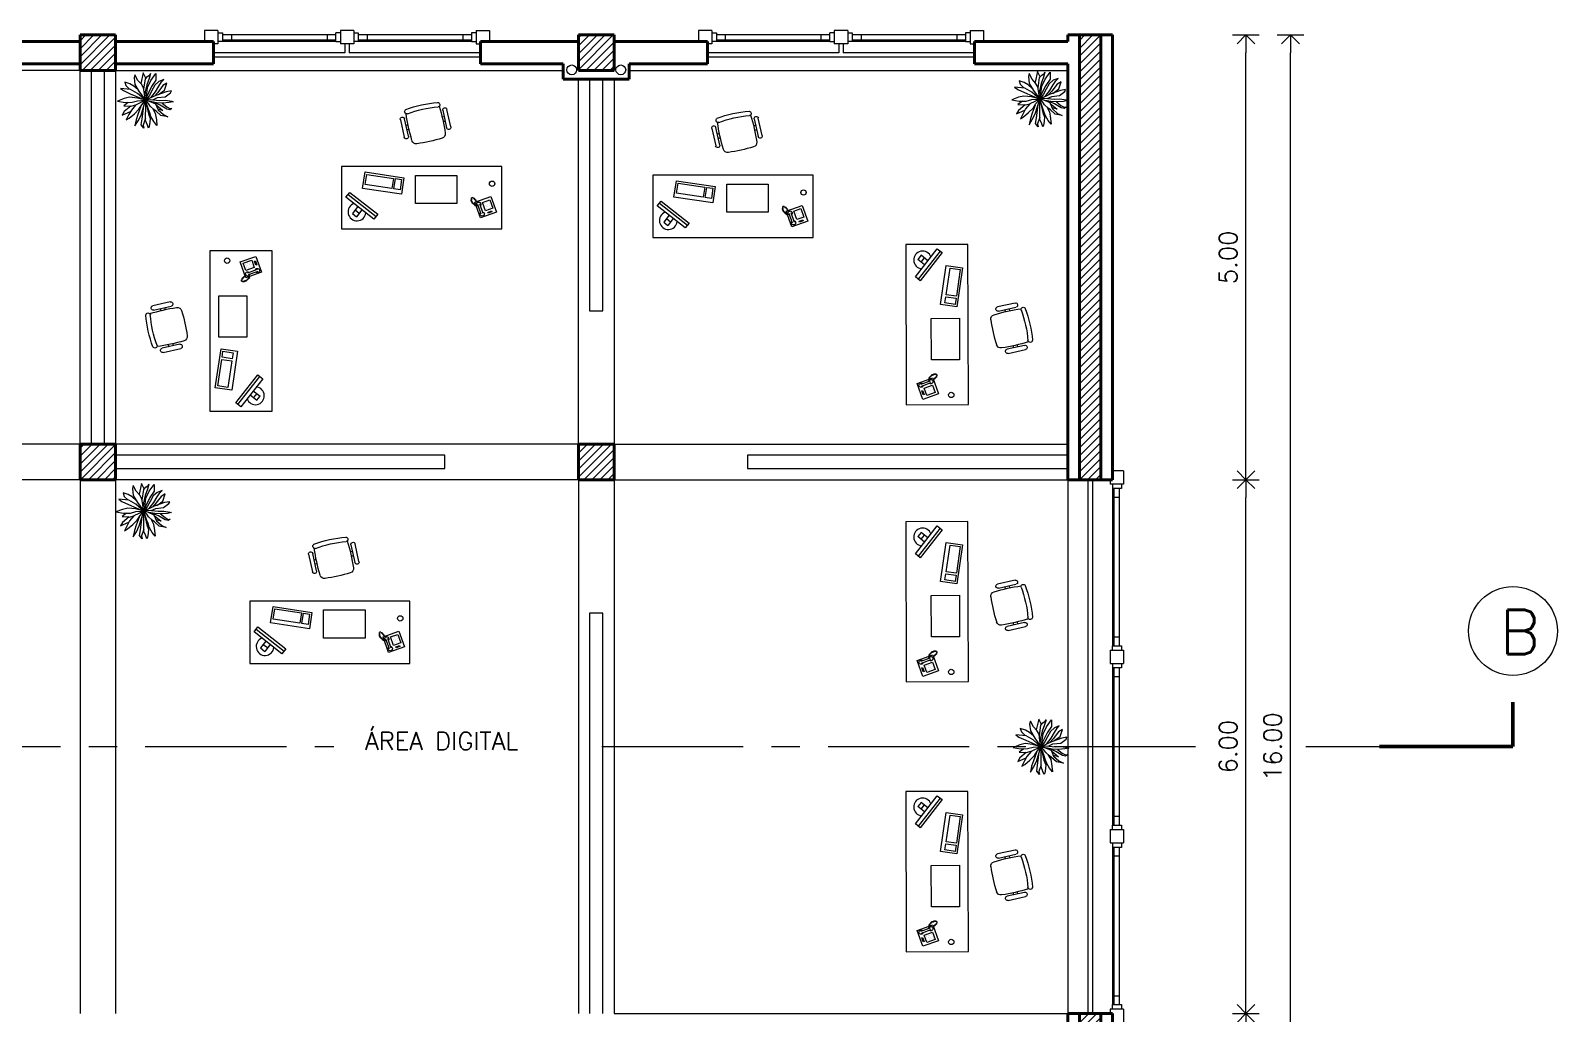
# Model space of a CAD drawing. Extents: x 1018 to 1352, y -109 to 184.
# Drawn here: x 1173.48 to 1190.63, y 118.15 to 129.2 of the extents above; entities that cross this region are included whole.
import ezdxf

# ---------------------------------------------------------------- set-up
doc = ezdxf.new("R2010")
doc.units = 0
doc.header["$LTSCALE"] = 0.5
doc.linetypes.add('CENTER', pattern=[50.8, 31.75, -6.35, 6.35, -6.35])
doc.layers.get('0').update_dxf_attribs({"linetype": 'CONTINUOUS'})
doc.layers.get('Defpoints').update_dxf_attribs({"linetype": 'CONTINUOUS'})
for name, color, linetype, lineweight in [('Acotaciones', 9, 'CONTINUOUS', 9), ('Carpintería', 55, 'CONTINUOUS', 20), ('Detalles .05', 243, 'CONTINUOUS', 5), ('Detalles 01', 8, 'CONTINUOUS', 9), ('Equipamiento movil', 33, 'CONTINUOUS', 9), ('Muros corte', 7, 'CONTINUOUS', 40), ('Punta 02', 11, 'CONTINUOUS', 20), ('Punta 05', 52, 'CONTINUOUS', 50), ('Tratamiento pisos', 251, 'CONTINUOUS', 9), ('Vidrios', 147, 'CONTINUOUS', 13)]:
    doc.layers.add(name, color=color, linetype=linetype, lineweight=lineweight)
doc.styles.add('Texto 2 mm', font='simplex.shx', dxfattribs={"height": 0.2})
doc.styles.add('Texto 5 mm', font='simplex.shx', dxfattribs={"height": 0.5})
doc.dimstyles.new('Primera línea', dxfattribs={"dimscale": 0, "dimtxt": 0.2, "dimasz": 0.2, "dimexe": 0.15, "dimexo": 0, "dimgap": 0.1, "dimtad": 1, "dimzin": 4, "dimdsep": 46, "dimtxsty": 'Texto 2 mm', "dimblk": 'OPEN90', "dimcen": 2.5, "dimclrd": 256, "dimclre": 256, "dimclrt": 256, "dimadec": 0, "dimazin": 0, "dimtfac": 1, "dimtmove": 2, "dimatfit": 3, "dimldrblk": 'OPEN90', "dimfxl": 1, "dimtolj": 1, "dimtzin": 0, "dimlwd": -1, "dimlwe": -1, "dimarcsym": 0})
doc.dimstyles.new('Segunda línea', dxfattribs={"dimscale": 0, "dimtxt": 0.2, "dimasz": 0.2, "dimexe": 0.15, "dimexo": 0.5, "dimgap": 0.1, "dimtad": 1, "dimzin": 4, "dimdsep": 46, "dimtxsty": 'Texto 2 mm', "dimblk": 'OPEN90', "dimcen": 2.5, "dimclrd": 256, "dimclre": 256, "dimclrt": 256, "dimadec": 0, "dimazin": 0, "dimtfac": 1, "dimtmove": 2, "dimatfit": 3, "dimldrblk": 'OPEN90', "dimfxl": 1, "dimtolj": 1, "dimtzin": 0, "dimlwd": -1, "dimlwe": -1, "dimarcsym": 0})
pattern_1 = [(45, (127.78651, 46.86609), (-0.0449012806, 0.0449012806), [])]

# ---------------------------------------------------------------- blocks, each defined once
blk = doc.blocks.new('_Open90')
at = {"color": 0, "linetype": 'ByBlock', "lineweight": -2}
for p, q in [((0, 0), (-1, 0)), ((-0.5, 0.5), (0, 0)), ((0, 0), (-0.5, -0.5))]:
    blk.add_line(p, q, dxfattribs=at)
blk = doc.blocks.new('*D131')
at = {"layer": 'Acotaciones', "transparency": 16777216}
for p, q in [((1186.982, 118.146), (1187.282, 118.146)), ((1187.132, 113.346), (1187.132, 117.946)), ((1186.982, 113.146), (1187.282, 113.146))]:
    blk.add_line(p, q, dxfattribs=at)
at = {"layer": 'Defpoints', "color": 0, "transparency": 16777216}
for p in [(1186.982, 118.146), (1187.132, 118.146), (1186.982, 113.146)]:
    blk.add_point(p, dxfattribs=at)
at = {"layer": 'Acotaciones', "transparency": 16777216, "xscale": 0.2, "yscale": 0.2, "zscale": 0.2}
for p, rotation in [((1187.132, 118.146), 90), ((1187.132, 113.146), 270)]:
    blk.add_blockref('_Open90', p, dxfattribs=dict(at, rotation=rotation))
at = {"layer": 'Acotaciones', "transparency": 16777216, "insert": (1186.932, 115.646), "char_height": 0.2, "attachment_point": 5, "rotation": 90, "style": 'Texto 2 mm'}
blk.add_mtext('\\A1;5.00', dxfattribs=at)
blk = doc.blocks.new('*D132')
at = {"layer": 'Acotaciones', "transparency": 16777216}
for p, q in [((1186.982, 124.146), (1187.282, 124.146)), ((1187.132, 118.346), (1187.132, 123.946)), ((1186.982, 118.146), (1187.282, 118.146))]:
    blk.add_line(p, q, dxfattribs=at)
at = {"layer": 'Defpoints', "color": 0, "transparency": 16777216}
for p in [(1186.982, 124.146), (1187.132, 124.146), (1186.982, 118.146)]:
    blk.add_point(p, dxfattribs=at)
at = {"layer": 'Acotaciones', "transparency": 16777216, "xscale": 0.2, "yscale": 0.2, "zscale": 0.2}
for p, rotation in [((1187.132, 124.146), 90), ((1187.132, 118.146), 270)]:
    blk.add_blockref('_Open90', p, dxfattribs=dict(at, rotation=rotation))
at = {"layer": 'Acotaciones', "transparency": 16777216, "insert": (1186.932, 121.146), "char_height": 0.2, "attachment_point": 5, "rotation": 90, "style": 'Texto 2 mm'}
blk.add_mtext('\\A1;6.00', dxfattribs=at)
blk = doc.blocks.new('*D133')
at = {"layer": 'Acotaciones', "transparency": 16777216}
for p, q in [((1186.982, 129.146), (1187.282, 129.146)), ((1187.132, 124.346), (1187.132, 128.946)), ((1186.982, 124.146), (1187.282, 124.146))]:
    blk.add_line(p, q, dxfattribs=at)
at = {"layer": 'Defpoints', "color": 0, "transparency": 16777216}
for p in [(1186.982, 129.146), (1187.132, 129.146), (1186.982, 124.146)]:
    blk.add_point(p, dxfattribs=at)
at = {"layer": 'Acotaciones', "transparency": 16777216, "xscale": 0.2, "yscale": 0.2, "zscale": 0.2}
for p, rotation in [((1187.132, 129.146), 90), ((1187.132, 124.146), 270)]:
    blk.add_blockref('_Open90', p, dxfattribs=dict(at, rotation=rotation))
at = {"layer": 'Acotaciones', "transparency": 16777216, "insert": (1186.932, 126.646), "char_height": 0.2, "attachment_point": 5, "rotation": 90, "style": 'Texto 2 mm'}
blk.add_mtext('\\A1;5.00', dxfattribs=at)
blk = doc.blocks.new('*D134')
at = {"layer": 'Acotaciones', "transparency": 16777216}
for p, q in [((1187.482, 129.146), (1187.782, 129.146)), ((1187.632, 113.346), (1187.632, 128.946)), ((1187.482, 113.146), (1187.782, 113.146))]:
    blk.add_line(p, q, dxfattribs=at)
at = {"layer": 'Defpoints', "color": 0, "transparency": 16777216}
for p in [(1186.982, 129.146), (1187.632, 129.146), (1186.982, 113.146)]:
    blk.add_point(p, dxfattribs=at)
at = {"layer": 'Acotaciones', "transparency": 16777216, "xscale": 0.2, "yscale": 0.2, "zscale": 0.2}
for p, rotation in [((1187.632, 129.146), 90), ((1187.632, 113.146), 270)]:
    blk.add_blockref('_Open90', p, dxfattribs=dict(at, rotation=rotation))
at = {"layer": 'Acotaciones', "transparency": 16777216, "insert": (1187.432, 121.146), "char_height": 0.2, "attachment_point": 5, "rotation": 90, "style": 'Texto 2 mm'}
blk.add_mtext('\\A1;16.00', dxfattribs=at)
blk = doc.blocks.new('TELEFONO')
at = {"layer": 'Detalles .05'}
for p, q in [((0.139, 0.134), (-0.098, 0.134)), ((-0.098, 0.134), (-0.098, -0.099)), ((-0.071, 0.089), (-0.071, -0.055)), ((-0.043, 0.089), (-0.043, -0.055)), ((0.108, 0.063), (0, 0.063)), ((0, 0.063), (0, -0.063)), ((0.081, 0.108), (0.023, 0.108)), ((0.023, 0.108), (0.023, 0.094)), ((0.023, 0.094), (0.081, 0.094)), ((0.027, 0.041), (0.027, 0.041)), ((0.027, 0.014), (0.027, 0.014)), ((0.054, 0.041), (0.054, 0.041)), ((0.054, 0.014), (0.054, 0.014)), ((0.081, 0.094), (0.081, 0.108)), ((0.081, 0.041), (0.081, 0.041)), ((0.081, 0.014), (0.081, 0.014)), ((0.108, -0.063), (0.108, 0.063)), ((0.139, -0.099), (0.139, 0.134)), ((-0.129, -0.104), (-0.147, -0.11)), ((-0.129, -0.116), (-0.147, -0.121)), ((-0.129, -0.127), (-0.147, -0.133)), ((-0.129, -0.139), (-0.147, -0.145)), ((-0.124, -0.093), (-0.141, -0.098)), ((-0.124, -0.15), (-0.141, -0.156)), ((-0.118, -0.081), (-0.135, -0.087)), ((-0.118, -0.162), (-0.135, -0.168)), ((-0.112, -0.07), (-0.129, -0.075)), ((-0.106, -0.058), (-0.124, -0.064)), ((-0.104, -0.17), (-0.122, -0.176)), ((-0.101, -0.047), (-0.118, -0.052)), ((-0.089, -0.156), (-0.106, -0.162)), ((-0.083, -0.145), (-0.101, -0.15)), ((-0.098, -0.099), (0.139, -0.099)), ((-0.078, -0.133), (-0.095, -0.139)), ((-0.072, -0.121), (-0.089, -0.127)), ((-0.067, -0.083), (-0.078, -0.116)), ((0, -0.063), (0.108, -0.063)), ((0.027, -0.013), (0.027, -0.013)), ((0.027, -0.04), (0.027, -0.04)), ((0.054, -0.013), (0.054, -0.013)), ((0.054, -0.04), (0.054, -0.04)), ((0.081, -0.013), (0.081, -0.013)), ((0.081, -0.04), (0.081, -0.04))]:
    blk.add_line(p, q, dxfattribs=at)
for centre, start, end in [((-0.057, 0.089), 298.4915, 241.5085), ((-0.057, -0.055), 118.4915, 61.5085)]:
    blk.add_arc(centre, 0.0302, start, end, dxfattribs=at)
blk = doc.blocks.new('RECTANG')
for p, q in [((1, 1), (0, 1)), ((0, 1), (0, 0)), ((1, 0), (1, 1)), ((0, 0), (1, 0))]:
    blk.add_line(p, q)
blk = doc.blocks.new('KEYBOARD', base_point=(60, 294))
for p, xscale, yscale, zscale in [((60, 294), 19, 8, 19), ((61, 295), 13, 5, 13), ((75, 295), 3, 5, 3)]:
    blk.add_blockref('RECTANG', p, dxfattribs=dict(xscale=xscale, yscale=yscale, zscale=zscale))
blk = doc.blocks.new('Silla 1')
at = {"layer": 'Equipamiento movil'}
for p, q in [((-0.113, 0.266), (0.03, 0.409)), ((0.064, 0.375), (-0.079, 0.232)), ((-0.025, 0.286), (-0.009, 0.269)), ((0.01, 0.321), (0.027, 0.305)), ((0.232, -0.079), (0.375, 0.064)), ((0.409, 0.03), (0.266, -0.113)), ((0.305, 0.027), (0.321, 0.01)), ((0.269, -0.009), (0.286, -0.025))]:
    blk.add_line(p, q, dxfattribs=at)
for centre, radius, start, end in [((1.406, -1.127), 1.988, 130.2245, 139.1817), ((0.047, 0.392), 0.0242, 315, 135), ((0.147, 0.396), 0.0255, 61.3631, 224.3749), ((-0.654, -0.654), 1.296, 37.1584, 52.8416), ((-0.651, -0.651), 1.342, 37.131, 52.869), ((-0.096, 0.249), 0.0242, 135, 315), ((-0.061, 0.139), 0.0505, 139.1817, 220.8183), ((1.406, 1.406), 1.988, 220.8183, 229.1817), ((-1.127, 1.406), 1.988, 310.8183, 319.7755), ((0.392, 0.047), 0.0242, 315, 135), ((0.396, 0.147), 0.0255, 225.6251, 28.6369), ((0.139, -0.061), 0.0505, 229.1817, 310.8183), ((0.249, -0.096), 0.0242, 135, 315)]:
    blk.add_arc(centre, radius, start, end, dxfattribs=at)
blk = doc.blocks.new('Treei')
for p, q in [((-3.94, 3.46), (-4.45, 3.93)), ((-4.45, 3.93), (-4.03, 2.89)), ((-3.05, 2.89), (-3.94, 3.46)), ((-2.15, 4.1), (-3.71, 4.62)), ((-3.71, 4.62), (-3.16, 3.73)), ((-3.16, 3.73), (-1.67, 2.62)), ((-1.21, 2.79), (-2.15, 4.1)), ((-1.6, 5.41), (-2.01, 5.58)), ((-2.01, 5.58), (-1.8, 4.47)), ((-1.8, 4.47), (-1.02, 2.25)), ((-0.75, 4.27), (-1.6, 5.41)), ((-0.56, 2.57), (-0.75, 4.27)), ((0.01, 4.32), (0.22, 5.68)), ((0.06, 3.09), (0.01, 4.32)), ((0.22, 5.68), (0.34, 5.97)), ((0.34, 5.97), (0.52, 5.11)), ((0.52, 5.11), (0.61, 3.71)), ((0.61, 3.71), (0.57, 2.38)), ((0.61, 3.58), (1.42, 4.57)), ((0.96, 2.25), (2.2, 3.73)), ((1.92, 4.62), (1.05, 3.19)), ((1.42, 4.57), (1.81, 5.28)), ((1.81, 5.28), (1.78, 5.7)), ((1.78, 5.7), (2.06, 5.28)), ((2.06, 5.28), (1.92, 4.62)), ((2.2, 3.73), (1.92, 2.62)), ((2.11, 2.72), (3.12, 3.85)), ((3.3, 3.31), (2.36, 2.28)), ((3.12, 3.85), (3.58, 4.84)), ((3.58, 4.84), (3.3, 3.31)), ((-4.76, 0.09), (-5.92, -0.48)), ((-5.51, 0.92), (-5.8, 1.09)), ((-5.8, 1.09), (-4.68, 0.77)), ((-5.76, 2.23), (-4.31, 2.25)), ((-4.26, 1.14), (-5.76, 2.23)), ((-5.12, 0.4), (-5.51, 0.92)), ((-4.61, -0.04), (-5.12, 0.4)), ((-4.68, 0.77), (-3.34, 0.26)), ((-4.31, 2.25), (-2.93, 1.32)), ((-2.77, 0.45), (-4.26, 1.14)), ((-4.03, 2.89), (-3.28, 2.03)), ((-3.34, 0.26), (-1.78, -0.09)), ((-3.28, 2.03), (-2.08, 1.39)), ((-1.83, 2.15), (-3.05, 2.89)), ((-2.93, 1.32), (-0.51, 0.11)), ((-0.77, 0.18), (-2.77, 0.45)), ((-2.08, 1.39), (-1.04, 0.82)), ((-0.51, 1.14), (-1.83, 2.15)), ((-1.67, 2.62), (-0.88, 1.91)), ((-1.04, 0.82), (0.03, -0.03)), ((-1.02, 2.25), (0.03, -0.03)), ((0.03, -0.03), (-0.77, 0.18)), ((-0.11, 1.56), (-0.56, 2.57)), ((-0.17, 1), (0.06, 3.09)), ((0.03, -0.03), (-0.17, 1)), ((0.03, -0.03), (0.2, 0.77)), ((2.04, 0.65), (0.03, -0.03)), ((0.7, 0.63), (0.03, -0.03)), ((0.03, -0.03), (2.96, 0.63)), ((1.85, 0.03), (0.03, -0.03)), ((0.2, 0.77), (0.8, 2.18)), ((0.57, 2.38), (0.31, 1.05)), ((1.05, 3.19), (0.44, 1.74)), ((1.28, 1.02), (0.7, 0.63)), ((0.8, 2.18), (2.11, 2.72)), ((1.99, 1.81), (1.28, 1.02)), ((1.69, 1.48), (2.82, 2.08)), ((3.28, 0.01), (1.85, 0.03)), ((2.36, 2.28), (1.99, 1.81)), ((2.73, 0.9), (2.04, 0.65)), ((3.51, 1.17), (2.73, 0.9)), ((2.82, 2.08), (4.22, 2.33)), ((2.96, 0.63), (3.97, 1)), ((4.41, -0.01), (3.28, 0.01)), ((4.64, 1.81), (3.51, 1.17)), ((3.97, 1), (4.77, 0.95)), ((4.22, 2.33), (5.46, 2.47)), ((5.39, 0.4), (4.41, -0.01)), ((5.46, 2.47), (4.64, 1.81)), ((4.77, 0.95), (5.72, 0.8)), ((6.02, 0.65), (5.39, 0.4)), ((5.72, 0.8), (6.02, 0.65)), ((-5.92, -0.48), (-3.64, -1.03)), ((-4.26, -1.67), (-5.51, -2.28)), ((-5.51, -2.28), (-4.86, -2.48)), ((-4.86, -2.48), (-3.37, -2.31)), ((-2.36, -0.36), (-4.61, -0.04)), ((-3.44, -0.9), (-4.26, -1.67)), ((-3.05, -2.53), (-3.55, -3.37)), ((-2.65, -0.43), (-3.44, -0.9)), ((-3.37, -2.31), (-1.83, -1.37)), ((-2.28, -1.64), (-3.05, -2.53)), ((-1.34, -0.24), (-2.65, -0.43)), ((-2.33, -3.24), (-2.56, -5.44)), ((-1.46, -1.72), (-2.33, -3.24)), ((-1.83, -1.37), (0.03, -0.03)), ((-1.78, -0.09), (-0.95, -0.18)), ((0.03, -0.03), (-1.46, -1.72)), ((-1.39, -3.32), (0.03, -0.03)), ((0.03, -0.03), (-1.34, -0.24)), ((-0.47, -1.76), (-0.63, -3.46)), ((0.03, -0.03), (-0.47, -1.76)), ((0.11, -1.72), (0.03, -0.03)), ((0.03, -0.03), (1.07, -2.16)), ((1, -0.83), (0.03, -0.03)), ((3.21, -0.98), (0.03, -0.03)), ((0.45, -2.92), (0.11, -1.72)), ((0.5, -4.43), (0.45, -2.92)), ((1.97, -1.44), (1, -0.83)), ((1.3, -3.19), (1.03, -2.11)), ((1.07, -2.16), (2.15, -3.07)), ((1.19, -4.72), (1.28, -3.19)), ((4.06, -0.75), (1.24, -0.39)), ((1.28, -3.19), (2.47, -4.62)), ((1.31, -1.02), (3.1, -1.64)), ((2.93, -2.41), (1.97, -1.44)), ((2.15, -3.07), (3.12, -3.59)), ((2.93, -4.4), (2.43, -3.22)), ((3.85, -3.54), (2.93, -2.41)), ((3.1, -1.64), (4.24, -2.04)), ((4.47, -1.62), (3.21, -0.98)), ((3.92, 0), (5.37, -0.51)), ((5.3, -0.93), (4.06, -0.75)), ((4.24, -2.04), (5.56, -2.28)), ((5.56, -2.28), (4.47, -1.62)), ((6.02, -0.34), (5.3, -0.93)), ((5.37, -0.51), (6.02, -0.34)), ((-3.55, -3.37), (-3.92, -4.48)), ((-3.92, -4.48), (-3.16, -4.25)), ((-3.16, -4.25), (-2.38, -3.46)), ((-2.56, -5.44), (-2.06, -4.77)), ((-2.06, -4.77), (-1.39, -3.32)), ((-0.63, -3.46), (-0.35, -4.6)), ((-0.35, -4.6), (0.2, -6.03)), ((0.2, -6.03), (0.5, -4.43)), ((0.5, -3.74), (1.19, -4.72)), ((2.47, -4.62), (3.23, -5.02)), ((3.23, -5.02), (2.93, -4.4)), ((3.12, -3.59), (4.27, -4.18)), ((4.27, -4.18), (3.85, -3.54))]:
    blk.add_line(p, q)

msp = doc.modelspace()

# ---------------------------------------------------------------- hatches: boundary and pattern name
at = {"layer": 'Detalles 01'}
h = msp.add_hatch(dxfattribs=at)
h.set_pattern_fill('ANSI31,_O', color=256, scale=0.02)
h.set_pattern_definition(pattern_1)
h.paths.add_polyline_path([(1174.432, 128.746), (1174.432, 129.146), (1174.032, 129.146), (1174.032, 128.746)])
h = msp.add_hatch(dxfattribs=at)
h.set_pattern_fill('ANSI31,_O', color=256, scale=0.02)
h.set_pattern_definition(pattern_1)
h.paths.add_polyline_path([(1179.632, 129.146), (1179.632, 128.746), (1180.032, 128.746), (1180.032, 129.146)])
h = msp.add_hatch(dxfattribs=at)
h.set_pattern_fill('ANSI31,_O', color=256, scale=0.02)
h.set_pattern_definition(pattern_1)
h.paths.add_polyline_path([(1185.502, 129.146), (1185.262, 129.146), (1185.262, 124.146), (1185.502, 124.146)])
h = msp.add_hatch(dxfattribs=at)
h.set_pattern_fill('ANSI31,_O', color=256, scale=0.02)
h.set_pattern_definition(pattern_1)
h.paths.add_polyline_path([(1174.032, 124.146), (1174.432, 124.146), (1174.432, 124.546), (1174.032, 124.546)])
h = msp.add_hatch(dxfattribs=at)
h.set_pattern_fill('ANSI31,_O', color=256, scale=0.02)
h.set_pattern_definition(pattern_1)
h.paths.add_polyline_path([(1180.032, 124.146), (1180.032, 124.546), (1179.632, 124.546), (1179.632, 124.146)])
h = msp.add_hatch(dxfattribs=at)
h.set_pattern_fill('ANSI31,_O', color=256, scale=0.02)
h.set_pattern_definition(pattern_1)
h.paths.add_polyline_path([(1185.502, 118.146), (1185.262, 118.146), (1185.262, 113.146), (1185.502, 113.146)])

# ---------------------------------------------------------------- linework, layer by layer
at = {"layer": 'Carpintería'}
for p, q in [((1175.582, 129.196), (1175.432, 129.196)), ((1175.432, 129.196), (1175.432, 129.071)), ((1175.582, 129.196), (1175.582, 129.046)), ((1177.107, 129.196), (1176.957, 129.196)), ((1176.957, 129.196), (1176.957, 129.046)), ((1177.107, 129.196), (1177.107, 129.046)), ((1178.482, 129.196), (1178.482, 129.046)), ((1178.482, 129.196), (1178.632, 129.196)), ((1178.632, 129.196), (1178.632, 129.071)), ((1181.132, 129.196), (1180.982, 129.196)), ((1180.982, 129.196), (1180.982, 129.071)), ((1181.132, 129.196), (1181.132, 129.046)), ((1182.657, 129.196), (1182.507, 129.196)), ((1182.507, 129.196), (1182.507, 129.046)), ((1182.657, 129.196), (1182.657, 129.046)), ((1184.032, 129.196), (1184.032, 129.046)), ((1184.032, 129.196), (1184.182, 129.196)), ((1184.182, 129.196), (1184.182, 129.071)), ((1175.582, 129.046), (1175.532, 129.046)), ((1175.582, 129.171), (1175.632, 129.171)), ((1175.632, 129.071), (1175.582, 129.071)), ((1175.632, 129.171), (1175.632, 129.071)), ((1175.632, 129.151), (1176.907, 129.151)), ((1175.632, 129.091), (1176.907, 129.091)), ((1175.732, 129.151), (1175.732, 129.091)), ((1176.807, 129.151), (1176.807, 129.091)), ((1176.957, 129.171), (1176.907, 129.171)), ((1176.907, 129.071), (1176.907, 129.171)), ((1176.907, 129.071), (1176.957, 129.071)), ((1177.107, 129.046), (1176.957, 129.046)), ((1177.107, 129.171), (1177.157, 129.171)), ((1177.157, 129.071), (1177.107, 129.071)), ((1177.157, 129.171), (1177.157, 129.071)), ((1177.157, 129.151), (1178.432, 129.151)), ((1177.157, 129.091), (1178.432, 129.091)), ((1177.257, 129.151), (1177.257, 129.091)), ((1178.332, 129.151), (1178.332, 129.091)), ((1178.432, 129.171), (1178.432, 129.071)), ((1178.482, 129.171), (1178.432, 129.171)), ((1178.432, 129.071), (1178.482, 129.071)), ((1178.482, 129.046), (1178.532, 129.046)), ((1181.132, 129.046), (1181.082, 129.046)), ((1181.132, 129.171), (1181.182, 129.171)), ((1181.182, 129.071), (1181.132, 129.071)), ((1181.182, 129.171), (1181.182, 129.071)), ((1181.182, 129.151), (1182.457, 129.151)), ((1181.182, 129.091), (1182.457, 129.091)), ((1181.282, 129.151), (1181.282, 129.091)), ((1182.357, 129.151), (1182.357, 129.091)), ((1182.507, 129.171), (1182.457, 129.171)), ((1182.457, 129.071), (1182.457, 129.171)), ((1182.457, 129.071), (1182.507, 129.071)), ((1182.657, 129.046), (1182.507, 129.046)), ((1182.657, 129.171), (1182.707, 129.171)), ((1182.707, 129.071), (1182.657, 129.071)), ((1182.707, 129.171), (1182.707, 129.071)), ((1182.707, 129.151), (1183.982, 129.151)), ((1182.707, 129.091), (1183.982, 129.091)), ((1182.807, 129.151), (1182.807, 129.091)), ((1183.882, 129.151), (1183.882, 129.091)), ((1183.982, 129.171), (1183.982, 129.071)), ((1184.032, 129.171), (1183.982, 129.171)), ((1183.982, 129.071), (1184.032, 129.071)), ((1184.032, 129.046), (1184.082, 129.046)), ((1185.757, 124.246), (1185.632, 124.246)), ((1185.757, 124.246), (1185.757, 124.096)), ((1185.607, 124.146), (1185.607, 124.096)), ((1185.757, 124.096), (1185.607, 124.096)), ((1185.632, 124.096), (1185.632, 124.046)), ((1185.732, 124.046), (1185.632, 124.046)), ((1185.652, 122.28), (1185.652, 124.046)), ((1185.712, 122.28), (1185.712, 124.046)), ((1185.732, 124.096), (1185.732, 124.046)), ((1185.712, 123.946), (1185.652, 123.946)), ((1185.652, 122.38), (1185.712, 122.38)), ((1185.607, 122.23), (1185.607, 122.08)), ((1185.607, 122.23), (1185.757, 122.23)), ((1185.632, 122.23), (1185.632, 122.28)), ((1185.632, 122.28), (1185.732, 122.28)), ((1185.732, 122.28), (1185.732, 122.23)), ((1185.757, 122.23), (1185.757, 122.08)), ((1185.607, 122.08), (1185.757, 122.08)), ((1185.632, 122.08), (1185.632, 122.03)), ((1185.732, 122.03), (1185.632, 122.03)), ((1185.652, 120.263), (1185.652, 122.03)), ((1185.712, 120.263), (1185.712, 122.03)), ((1185.732, 122.08), (1185.732, 122.03)), ((1185.712, 121.93), (1185.652, 121.93)), ((1185.652, 120.363), (1185.712, 120.363)), ((1185.607, 120.213), (1185.607, 120.063)), ((1185.607, 120.213), (1185.757, 120.213)), ((1185.632, 120.213), (1185.632, 120.263)), ((1185.632, 120.263), (1185.732, 120.263)), ((1185.732, 120.263), (1185.732, 120.213)), ((1185.757, 120.213), (1185.757, 120.063)), ((1185.607, 120.063), (1185.757, 120.063)), ((1185.632, 120.063), (1185.632, 120.013)), ((1185.732, 120.013), (1185.632, 120.013)), ((1185.652, 118.246), (1185.652, 120.013)), ((1185.712, 118.246), (1185.712, 120.013)), ((1185.732, 120.063), (1185.732, 120.013)), ((1185.712, 119.913), (1185.652, 119.913)), ((1185.632, 118.196), (1185.632, 118.246)), ((1185.632, 118.246), (1185.732, 118.246)), ((1185.652, 118.346), (1185.712, 118.346)), ((1185.732, 118.246), (1185.732, 118.196)), ((1185.757, 118.196), (1185.607, 118.196)), ((1185.607, 118.196), (1185.607, 118.146)), ((1185.757, 118.196), (1185.757, 118.046))]:
    msp.add_line(p, q, dxfattribs=at)
at = {"layer": 'Detalles 01'}
for p, q in [((1176.907, 129.071), (1175.632, 129.071)), ((1177.007, 129.046), (1177.007, 128.946)), ((1177.057, 129.046), (1177.057, 128.946)), ((1178.432, 129.071), (1177.157, 129.071)), ((1182.457, 129.071), (1181.182, 129.071)), ((1182.557, 129.046), (1182.557, 128.946)), ((1182.607, 129.046), (1182.607, 128.946)), ((1183.982, 129.071), (1182.707, 129.071)), ((1177.007, 128.946), (1175.532, 128.946)), ((1178.532, 128.896), (1175.532, 128.896)), ((1178.532, 128.946), (1177.057, 128.946)), ((1182.557, 128.946), (1181.082, 128.946)), ((1184.082, 128.896), (1181.082, 128.896)), ((1184.082, 128.946), (1182.607, 128.946)), ((1185.357, 124.146), (1185.357, 118.146)), ((1185.407, 124.146), (1185.407, 118.146)), ((1185.632, 124.046), (1185.632, 122.28)), ((1185.632, 122.03), (1185.632, 120.263)), ((1185.632, 120.013), (1185.632, 118.246))]:
    msp.add_line(p, q, dxfattribs=at)
at = {"layer": 'Detalles 01', "linetype": 'CENTER', "ltscale": 0.1}
for p, q in [((1167.145, 121.146), (1176.885, 121.146)), ((1179.896, 121.146), (1186.658, 121.146)), ((1187.804, 121.146), (1188.632, 121.146))]:
    msp.add_line(p, q, dxfattribs=at)
at = {"layer": 'Detalles 01'}
for centre in [(1179.557, 128.754), (1180.108, 128.754)]:
    msp.add_circle(centre, 0.055, dxfattribs=at)
at = {"layer": 'Equipamiento movil'}
for p, q in [((1178.771, 127.667), (1176.971, 127.667)), ((1176.971, 127.667), (1176.971, 126.967)), ((1178.771, 126.967), (1178.771, 127.667)), ((1177.801, 127.252), (1177.801, 127.568)), ((1177.801, 127.568), (1178.267, 127.568)), ((1178.267, 127.568), (1178.267, 127.252)), ((1182.269, 127.569), (1180.469, 127.569)), ((1180.469, 127.569), (1180.469, 126.869)), ((1182.269, 126.869), (1182.269, 127.569)), ((1177.019, 127.322), (1177.062, 127.377)), ((1177.334, 127.075), (1177.019, 127.322)), ((1177.044, 127.354), (1177.358, 127.106)), ((1177.062, 127.377), (1177.377, 127.13)), ((1181.299, 127.154), (1181.299, 127.47)), ((1181.299, 127.47), (1181.765, 127.47)), ((1181.765, 127.47), (1181.765, 127.154)), ((1177.153, 127.217), (1177.092, 127.14)), ((1177.092, 127.14), (1177.139, 127.103)), ((1177.169, 127.141), (1177.122, 127.178)), ((1177.2, 127.18), (1177.139, 127.103)), ((1177.377, 127.13), (1177.334, 127.075)), ((1178.267, 127.252), (1177.801, 127.252)), ((1180.517, 127.224), (1180.561, 127.279)), ((1180.832, 126.977), (1180.517, 127.224)), ((1180.542, 127.255), (1180.857, 127.008)), ((1180.561, 127.279), (1180.875, 127.032)), ((1181.765, 127.154), (1181.299, 127.154)), ((1176.971, 126.967), (1178.771, 126.967)), ((1180.651, 127.119), (1180.59, 127.042)), ((1180.59, 127.042), (1180.638, 127.005)), ((1180.667, 127.042), (1180.62, 127.08)), ((1180.698, 127.082), (1180.638, 127.005)), ((1180.875, 127.032), (1180.832, 126.977)), ((1180.469, 126.869), (1182.269, 126.869)), ((1184.009, 126.791), (1183.309, 126.789)), ((1183.309, 126.789), (1183.315, 124.989)), ((1184.015, 124.991), (1184.009, 126.791)), ((1176.191, 126.718), (1175.491, 126.718)), ((1175.491, 126.718), (1175.491, 124.918)), ((1176.191, 124.918), (1176.191, 126.718)), ((1183.418, 126.427), (1183.664, 126.742)), ((1183.482, 126.669), (1183.445, 126.621)), ((1183.522, 126.561), (1183.445, 126.621)), ((1183.696, 126.717), (1183.449, 126.402)), ((1183.719, 126.699), (1183.473, 126.384)), ((1183.559, 126.608), (1183.482, 126.669)), ((1183.483, 126.592), (1183.52, 126.639)), ((1183.664, 126.742), (1183.719, 126.699)), ((1183.473, 126.384), (1183.418, 126.427)), ((1175.59, 125.748), (1175.59, 126.213)), ((1175.59, 126.213), (1175.907, 126.213)), ((1175.907, 126.213), (1175.907, 125.748)), ((1183.596, 125.96), (1183.913, 125.961)), ((1183.598, 125.494), (1183.596, 125.96)), ((1183.913, 125.961), (1183.914, 125.495)), ((1175.907, 125.748), (1175.59, 125.748)), ((1183.914, 125.495), (1183.598, 125.494)), ((1175.782, 125.009), (1176.029, 125.324)), ((1175.805, 124.991), (1176.053, 125.305)), ((1176.084, 125.28), (1175.837, 124.966)), ((1176.029, 125.324), (1176.084, 125.28)), ((1175.942, 125.1), (1176.019, 125.039)), ((1175.979, 125.147), (1176.056, 125.086)), ((1176.018, 125.116), (1175.981, 125.069)), ((1176.019, 125.039), (1176.056, 125.086)), ((1175.491, 124.918), (1176.191, 124.918)), ((1175.837, 124.966), (1175.782, 125.009)), ((1183.315, 124.989), (1184.015, 124.991)), ((1184.009, 123.677), (1183.309, 123.674)), ((1183.309, 123.674), (1183.315, 121.874)), ((1183.418, 123.312), (1183.664, 123.627)), ((1183.482, 123.554), (1183.445, 123.507)), ((1183.696, 123.603), (1183.449, 123.288)), ((1183.719, 123.584), (1183.473, 123.269)), ((1183.559, 123.494), (1183.482, 123.554)), ((1183.664, 123.627), (1183.719, 123.584)), ((1184.015, 121.877), (1184.009, 123.677)), ((1183.522, 123.446), (1183.445, 123.507)), ((1183.483, 123.477), (1183.52, 123.524)), ((1183.473, 123.269), (1183.418, 123.312)), ((1183.596, 122.846), (1183.913, 122.847)), ((1183.598, 122.38), (1183.596, 122.846)), ((1183.913, 122.847), (1183.914, 122.381)), ((1177.739, 122.782), (1175.939, 122.782)), ((1175.939, 122.782), (1175.939, 122.082)), ((1176.768, 122.367), (1176.768, 122.683)), ((1176.768, 122.683), (1177.234, 122.683)), ((1177.234, 122.683), (1177.234, 122.367)), ((1177.739, 122.082), (1177.739, 122.782)), ((1175.987, 122.437), (1176.03, 122.492)), ((1176.301, 122.19), (1175.987, 122.437)), ((1176.012, 122.468), (1176.326, 122.221)), ((1176.03, 122.492), (1176.344, 122.245)), ((1176.12, 122.332), (1176.06, 122.255)), ((1177.234, 122.367), (1176.768, 122.367)), ((1183.914, 122.381), (1183.598, 122.38)), ((1176.06, 122.255), (1176.107, 122.217)), ((1176.137, 122.255), (1176.089, 122.292)), ((1176.168, 122.295), (1176.107, 122.217)), ((1176.344, 122.245), (1176.301, 122.19)), ((1175.939, 122.082), (1177.739, 122.082)), ((1183.315, 121.874), (1184.015, 121.877)), ((1184.009, 120.642), (1183.309, 120.64)), ((1183.309, 120.64), (1183.315, 118.84)), ((1184.015, 118.842), (1184.009, 120.642)), ((1183.418, 120.278), (1183.664, 120.593)), ((1183.482, 120.519), (1183.445, 120.472)), ((1183.522, 120.412), (1183.445, 120.472)), ((1183.696, 120.568), (1183.449, 120.253)), ((1183.719, 120.55), (1183.473, 120.235)), ((1183.559, 120.459), (1183.482, 120.519)), ((1183.483, 120.442), (1183.52, 120.49)), ((1183.664, 120.593), (1183.719, 120.55)), ((1183.473, 120.235), (1183.418, 120.278)), ((1183.596, 119.811), (1183.913, 119.812)), ((1183.598, 119.345), (1183.596, 119.811)), ((1183.913, 119.812), (1183.914, 119.346)), ((1183.914, 119.346), (1183.598, 119.345)), ((1183.315, 118.84), (1184.015, 118.842))]:
    msp.add_line(p, q, dxfattribs=at)
for centre in [(1178.662, 127.474), (1182.161, 127.375), (1175.685, 126.609), (1183.821, 125.099), (1177.63, 122.588), (1183.821, 121.985), (1183.821, 118.95)]:
    msp.add_circle(centre, 0.03, dxfattribs=at)
for centre, start, end in [((1177.143, 127.157), 109.6916, 353.9196), ((1180.642, 127.059), 109.6916, 353.9196), ((1183.499, 126.617), 19.8785, 264.1064), ((1176.002, 125.09), 199.6916, 83.9196), ((1183.499, 123.503), 19.8785, 264.1064), ((1176.111, 122.271), 109.6916, 353.9196), ((1183.499, 120.468), 19.8785, 264.1064)]:
    msp.add_arc(centre, 0.1, start, end, dxfattribs=at)
at = {"layer": 'Muros corte'}
for p, q in [((1174.032, 129.071), (1172.982, 129.071)), ((1174.432, 129.146), (1174.032, 129.146)), ((1174.032, 129.146), (1174.032, 128.746)), ((1174.432, 129.146), (1174.432, 128.746)), ((1175.532, 129.071), (1174.432, 129.071)), ((1175.532, 129.071), (1175.532, 128.821)), ((1179.632, 129.071), (1178.532, 129.071)), ((1178.532, 129.071), (1178.532, 128.821)), ((1180.032, 129.146), (1179.632, 129.146)), ((1179.632, 128.746), (1179.632, 129.146)), ((1180.032, 129.146), (1180.032, 128.746)), ((1181.082, 129.071), (1180.032, 129.071)), ((1181.082, 129.071), (1181.082, 128.821)), ((1185.132, 129.071), (1184.082, 129.071)), ((1184.082, 129.071), (1184.082, 128.821)), ((1185.632, 129.146), (1185.132, 129.146)), ((1185.132, 129.071), (1185.132, 129.146)), ((1185.262, 124.146), (1185.262, 129.146)), ((1185.502, 129.146), (1185.502, 124.146)), ((1185.632, 129.146), (1185.632, 124.146)), ((1174.032, 128.821), (1172.982, 128.821)), ((1174.432, 128.746), (1174.032, 128.746)), ((1175.532, 128.821), (1174.432, 128.821)), ((1179.462, 128.821), (1178.532, 128.821)), ((1179.462, 128.651), (1179.462, 128.821)), ((1180.032, 128.746), (1179.632, 128.746)), ((1181.082, 128.821), (1180.202, 128.821)), ((1180.202, 128.651), (1180.202, 128.821)), ((1185.132, 128.821), (1184.082, 128.821)), ((1185.132, 124.146), (1185.132, 128.821)), ((1180.202, 128.651), (1179.462, 128.651)), ((1174.432, 124.546), (1174.032, 124.546)), ((1174.032, 124.146), (1174.032, 124.546)), ((1174.432, 124.146), (1174.432, 124.546)), ((1180.032, 124.546), (1179.632, 124.546)), ((1179.632, 124.146), (1179.632, 124.546)), ((1180.032, 124.146), (1180.032, 124.546)), ((1174.432, 124.146), (1174.032, 124.146)), ((1180.032, 124.146), (1179.632, 124.146)), ((1185.632, 124.146), (1185.132, 124.146)), ((1185.457, 124.146), (1185.307, 124.146)), ((1185.632, 118.146), (1185.132, 118.146)), ((1185.132, 113.471), (1185.132, 118.146)), ((1185.262, 113.146), (1185.262, 118.146)), ((1185.502, 118.146), (1185.502, 113.146)), ((1185.632, 118.146), (1185.632, 113.146))]:
    msp.add_line(p, q, dxfattribs=at)
at = {"layer": 'Punta 02'}
msp.add_circle((1190.132, 122.446), 0.5, dxfattribs=at)
at = {"layer": 'Punta 05'}
for p, q in [((1190.132, 121.146), (1190.132, 121.646)), ((1188.632, 121.146), (1190.132, 121.146))]:
    msp.add_line(p, q, dxfattribs=at)
at = {"layer": 'Tratamiento pisos'}
for p, q in [((1174.032, 128.746), (1169.102, 128.746)), ((1174.032, 124.546), (1174.032, 128.746)), ((1174.432, 128.746), (1179.462, 128.746)), ((1174.432, 128.746), (1174.432, 124.546)), ((1180.202, 128.746), (1185.132, 128.746)), ((1179.632, 124.546), (1179.632, 128.651)), ((1180.032, 128.651), (1180.032, 124.546)), ((1174.032, 124.546), (1170.532, 124.546)), ((1179.632, 124.546), (1174.432, 124.546)), ((1180.032, 124.546), (1185.132, 124.546)), ((1174.032, 124.146), (1171.557, 124.146)), ((1174.032, 124.146), (1174.032, 118.146)), ((1174.432, 124.146), (1174.432, 118.146)), ((1179.632, 124.146), (1174.432, 124.146)), ((1179.632, 124.146), (1179.632, 118.146)), ((1180.032, 124.146), (1185.132, 124.146)), ((1180.032, 124.146), (1180.032, 118.146)), ((1185.132, 124.146), (1185.132, 118.146)), ((1180.032, 118.146), (1185.132, 118.146))]:
    msp.add_line(p, q, dxfattribs=at)
at = {"layer": 'Vidrios', "color": 7}
for p, q in [((1174.157, 128.746), (1174.157, 124.546)), ((1174.307, 124.546), (1174.307, 128.746)), ((1179.757, 128.652), (1179.755, 126.046)), ((1179.905, 126.046), (1179.907, 128.651)), ((1179.755, 126.046), (1179.905, 126.046)), ((1178.132, 124.421), (1174.432, 124.421)), ((1178.132, 124.271), (1178.132, 124.421)), ((1185.133, 124.421), (1181.532, 124.421)), ((1181.532, 124.421), (1181.532, 124.271)), ((1174.432, 124.271), (1178.132, 124.271)), ((1181.532, 124.271), (1185.132, 124.271)), ((1179.907, 122.646), (1179.757, 122.646)), ((1179.757, 122.646), (1179.757, 118.147)), ((1179.907, 118.146), (1179.907, 122.646))]:
    msp.add_line(p, q, dxfattribs=at)

# ---------------------------------------------------------------- block references
at = {"layer": 'Detalles .05'}
for name, p, xscale, yscale, zscale, rotation in [('Treei', (1174.768, 128.413), 0.05201508312000002, 0.05201508312000002, 0.05201508312000002, 270), ('Treei', (1184.816, 128.427), 0.05201508312000002, 0.05201508312000002, 0.05201508312000002, 270), ('TELEFONO', (1178.57, 127.217), -0.8, 0.8, 0.8, 199.5246331456692), ('TELEFONO', (1182.068, 127.118), -0.8, 0.8, 0.8, 199.5246331456692), ('TELEFONO', (1175.942, 126.517), -0.8, 0.8, 0.8, 289.5246331456692), ('TELEFONO', (1183.564, 125.191), -0.8, 0.8, 0.8, 109.7114592349841), ('Treei', (1174.749, 123.795), 0.05201508312000002, 0.05201508312000002, 0.05201508312000002, 270), ('TELEFONO', (1177.537, 122.331), -0.8, 0.8, 0.8, 199.5246331456692), ('TELEFONO', (1183.564, 122.077), -0.8, 0.8, 0.8, 109.7114592349841), ('Treei', (1184.83, 121.147), 0.05201508312000002, 0.05201508312000002, 0.05201508312000002, 270), ('TELEFONO', (1183.564, 119.042), -0.8, 0.8, 0.8, 109.7114592349841)]:
    msp.add_blockref(name, p, dxfattribs=dict(at, xscale=xscale, yscale=yscale, zscale=zscale, rotation=rotation))
at = {"layer": 'Equipamiento movil', "xscale": -1}
for p, rotation in [((1177.96, 127.949), 327.5460991057164), ((1181.459, 127.851), 327.5460991057164), ((1175.21, 125.907), 57.54609910571637), ((1184.294, 125.803), 237.7329251950313), ((1176.928, 123.063), 327.5460991057164), ((1184.294, 122.688), 237.7329251950313), ((1184.294, 119.654), 237.7329251950313)]:
    msp.add_blockref('Silla 1', p, dxfattribs=dict(at, rotation=rotation))
at = {"layer": 'Equipamiento movil', "xscale": -0.02326153846132684, "yscale": 0.02326153846151868, "zscale": 0.02326153846153847}
for p, rotation in [((1177.234, 127.606), 171.4219653329422), ((1180.732, 127.508), 171.4219653329422), ((1183.949, 126.528), 81.60879142225711), ((1175.552, 125.181), 261.4219653329422), ((1183.949, 123.414), 81.60879142225711), ((1176.201, 122.721), 171.4219653329422), ((1183.949, 120.379), 81.60879142225711)]:
    msp.add_blockref('KEYBOARD', p, dxfattribs=dict(at, rotation=rotation))

# ---------------------------------------------------------------- texts
at = {"layer": 'Punta 02', "insert": (1178.096, 121.309), "char_height": 0.2, "width": 3.4472, "attachment_point": 2, "style": 'Texto 2 mm'}
msp.add_mtext('ÁREA DIGITAL', dxfattribs=at)
at = {"layer": 'Punta 05', "insert": (1189.985, 122.685), "char_height": 0.5, "width": 0.3999, "attachment_point": 1, "style": 'Texto 5 mm'}
msp.add_mtext('B', dxfattribs=at)

# ---------------------------------------------------------------- dimensions: what is measured, and where the dimension line sits
at = {"layer": 'Acotaciones'}
for base, p1, p2, dimstyle, picture, middle in [((1187.132, 129.146), (1186.982, 124.146), (1186.982, 129.146), 'Primera línea', '*D133', (1186.932, 126.646)), ((1187.632, 129.146), (1186.982, 113.146), (1186.982, 129.146), 'Segunda línea', '*D134', (1187.432, 121.146)), ((1187.132, 124.146), (1186.982, 118.146), (1186.982, 124.146), 'Primera línea', '*D132', (1186.932, 121.146)), ((1187.132, 118.146), (1186.982, 113.146), (1186.982, 118.146), 'Primera línea', '*D131', (1186.932, 115.646))]:
    dim = msp.add_linear_dim(base=base, p1=p1, p2=p2, angle=90, dimstyle=dimstyle, override={"dimscale": 1}, dxfattribs=at)
    dim.commit()
    dim.dimension.update_dxf_attribs({"geometry": picture, "text_midpoint": middle})

doc.saveas('drawing.dxf')
